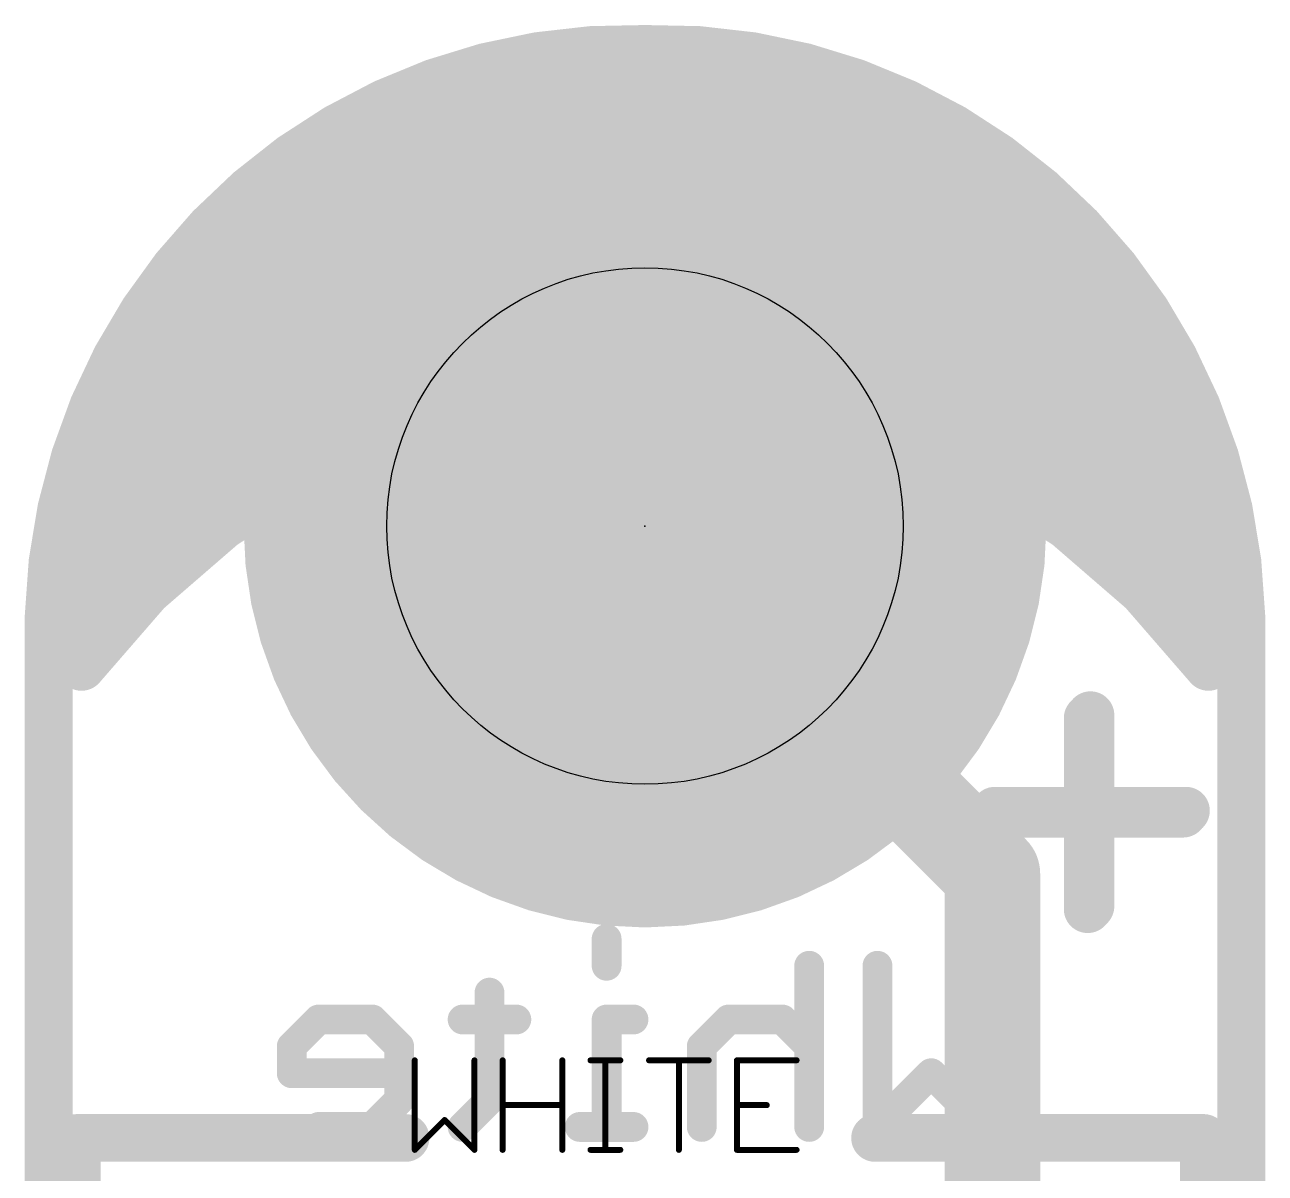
# Model space of a CAD drawing. Extents: x -10 to 102, y -14 to 18.
# Drawn here: x 33.93 to 39.22, y 7.28 to 12.17 of the extents above; entities that cross this region are included whole.
import ezdxf

# ---------------------------------------------------------------- set-up
doc = ezdxf.new("R2010")
doc.units = 0
for name, color, linetype in [('1', 12, 'CONTINUOUS'), ('16', 132, 'CONTINUOUS'), ('17', 110, 'CONTINUOUS'), ('20', 53, 'CONTINUOUS'), ('21', 41, 'CONTINUOUS'), ('22', 40, 'CONTINUOUS'), ('23', 53, 'CONTINUOUS'), ('27', 253, 'CONTINUOUS'), ('29', 40, 'CONTINUOUS'), ('30', 253, 'CONTINUOUS'), ('44', 253, 'CONTINUOUS')]:
    doc.layers.add(name, color=color, linetype=linetype)

# ---------------------------------------------------------------- blocks, each defined once
blk = doc.blocks.new('ROUNDP')
at = {"const_width": 0.5}
blk.add_lwpolyline([(0, -0.25, 1), (0, 0.25, 1), (0, -0.25)], format="xyb", dxfattribs=at)

msp = doc.modelspace()

# ---------------------------------------------------------------- linework, layer by layer
at = {"layer": '1'}
for points, const_width in [([(36.2137, 12.012), (35.8588, 11.9358)], 0.2032), ([(36.576, 12.033), (36.2137, 12.012)], 0.2032), ([(36.9383, 12.012), (36.576, 12.033)], 0.2032), ([(37.2932, 11.9358), (36.9383, 12.012)], 0.2032), ([(36.1057, 11.9888), (37.0463, 11.9888)], 0.2032), ([(35.8588, 11.9358), (35.5198, 11.8063)], 0.2032), ([(37.6322, 11.8063), (37.2932, 11.9358)], 0.2032), ([(35.5198, 11.8063), (35.2045, 11.6264)], 0.2032), ([(37.9475, 11.6264), (37.6322, 11.8063)], 0.2032), ([(35.4835, 11.7856), (37.6685, 11.7856)], 0.2032), ([(35.2045, 11.6264), (34.9204, 11.4005)], 0.2032), ([(35.1492, 11.5824), (38.0028, 11.5824)], 0.2032), ([(38.2316, 11.4005), (37.9475, 11.6264)], 0.2032), ([(34.9204, 11.4005), (34.6743, 11.1338)], 0.2032), ([(34.9008, 11.3792), (38.2512, 11.3792)], 0.2032), ([(38.4777, 11.1338), (38.2316, 11.4005)], 0.2032), ([(34.7132, 11.176), (38.4388, 11.176)], 0.2032), ([(34.6743, 11.1338), (34.4717, 10.8326)], 0.2032), ([(38.6803, 10.8326), (38.4777, 11.1338)], 0.2032), ([(34.566, 10.9728), (38.586, 10.9728)], 0.2032), ([(34.4717, 10.8326), (34.3177, 10.504)], 0.2032), ([(38.8343, 10.504), (38.6803, 10.8326)], 0.2032), ([(34.4422, 10.7696), (38.7098, 10.7696)], 0.2032), ([(35.9389, 10.5646), (36.3622, 10.6254)], 0.2032), ([(36.3622, 10.6254), (36.7898, 10.6254)], 0.2032), ([(36.7898, 10.6254), (37.2131, 10.5646)], 0.2032), ([(34.3469, 10.5664), (35.9516, 10.5664)], 0.2032), ([(35.5286, 10.4442), (35.9389, 10.5646)], 0.2032), ([(37.2004, 10.5664), (38.8051, 10.5664)], 0.2032), ([(37.2131, 10.5646), (37.6234, 10.4442)], 0.2032), ([(34.3177, 10.504), (34.2156, 10.1557)], 0.2032), ([(38.9364, 10.1557), (38.8343, 10.504)], 0.2032), ([(35.1395, 10.2667), (35.5286, 10.4442)], 0.2032), ([(37.6234, 10.4442), (38.0125, 10.2667)], 0.2032), ([(34.2764, 10.3632), (35.351, 10.3632)], 0.2032), ([(37.801, 10.3632), (38.8756, 10.3632)], 0.2032), ([(34.7797, 10.0357), (35.1395, 10.2667)], 0.2032), ([(38.0125, 10.2667), (38.3723, 10.0357)], 0.2032), ([(34.2156, 10.1557), (34.168, 9.7959)], 0.2032), ([(34.2169, 10.16), (34.9732, 10.16)], 0.2032), ([(38.1788, 10.16), (38.9351, 10.16)], 0.2032), ([(38.984, 9.7959), (38.9364, 10.1557)], 0.2032), ([(38.056, 8.553), (36.576, 10.033)], 0.4064), ([(34.4563, 9.7559), (34.7797, 10.0357)], 0.2032), ([(38.3723, 10.0357), (38.6957, 9.7559)], 0.2032), ([(34.1893, 9.9568), (34.6884, 9.9568)], 0.2032), ([(38.4636, 9.9568), (38.9627, 9.9568)], 0.2032), ([(34.168, 9.7959), (34.176, 9.433)], 0.2032), ([(38.976, 9.433), (38.984, 9.7959)], 0.2032), ([(34.169, 9.7536), (34.4543, 9.7536)], 0.2032), ([(34.176, 9.433), (34.4563, 9.7559)], 0.2032), ([(38.6957, 9.7559), (38.976, 9.433)], 0.2032), ([(38.6977, 9.7536), (38.983, 9.7536)], 0.2032), ([(34.1734, 9.5504), (34.2779, 9.5504)], 0.2032), ([(38.8741, 9.5504), (38.9786, 9.5504)], 0.2032), ([(38.056, 6.427), (38.056, 8.553)], 0.4064)]:
    msp.add_lwpolyline(points, dxfattribs=dict(at, const_width=const_width))
for points, const_width in [([(36.2107, 12.0627, 1), (36.2166, 11.9613)], 0.1016), ([(36.2243, 11.9623, 1), (36.203, 12.0616)], 0.1016), ([(36.5789, 12.0837, 1), (36.5731, 11.9823)], 0.1016), ([(36.5789, 11.9823, 1), (36.5731, 12.0837)], 0.1016), ([(36.949, 12.0616, 1), (36.9277, 11.9623)], 0.1016), ([(36.9354, 11.9613, 1), (36.9413, 12.0627)], 0.1016), ([(36.1057, 12.0396, 1), (36.1057, 11.938)], 0.1016), ([(37.0463, 11.938, 1), (37.0463, 12.0396)], 0.1016), ([(35.8481, 11.9855, 1), (35.8695, 11.8861)], 0.1016), ([(35.8769, 11.8883, 1), (35.8407, 11.9832)], 0.1016), ([(37.3113, 11.9832, 1), (37.2751, 11.8883)], 0.1016), ([(37.2825, 11.8861, 1), (37.3039, 11.9855)], 0.1016), ([(35.5016, 11.8537, 1), (35.5379, 11.7588)], 0.1016), ([(35.5449, 11.7621, 1), (35.4946, 11.8504)], 0.1016), ([(37.6574, 11.8504, 1), (37.6071, 11.7621)], 0.1016), ([(37.6141, 11.7588, 1), (37.6504, 11.8537)], 0.1016), ([(35.4835, 11.8364, 1), (35.4835, 11.7348)], 0.1016), ([(37.6685, 11.7348, 1), (37.6685, 11.8364)], 0.1016), ([(35.1492, 11.6332, 1), (35.1492, 11.5316)], 0.1016), ([(35.1793, 11.6705, 1), (35.2297, 11.5823)], 0.1016), ([(35.2361, 11.5867, 1), (35.1729, 11.6662)], 0.1016), ([(37.9791, 11.6662, 1), (37.9159, 11.5867)], 0.1016), ([(37.9223, 11.5823, 1), (37.9727, 11.6705)], 0.1016), ([(38.0028, 11.5316, 1), (38.0028, 11.6332)], 0.1016), ([(34.9008, 11.43, 1), (34.9008, 11.3284)], 0.1016), ([(34.8888, 11.4402, 1), (34.9521, 11.3607)], 0.1016), ([(34.9578, 11.366, 1), (34.8831, 11.4349)], 0.1016), ([(38.2689, 11.4349, 1), (38.1942, 11.366)], 0.1016), ([(38.1999, 11.3607, 1), (38.2632, 11.4402)], 0.1016), ([(38.2512, 11.3284, 1), (38.2512, 11.43)], 0.1016), ([(34.7132, 11.2268, 1), (34.7132, 11.1252)], 0.1016), ([(38.4388, 11.1252, 1), (38.4388, 11.2268)], 0.1016), ([(34.6369, 11.1683, 1), (34.7116, 11.0993)], 0.1016), ([(34.7164, 11.1054, 1), (34.6321, 11.1621)], 0.1016), ([(38.5199, 11.1621, 1), (38.4356, 11.1054)], 0.1016), ([(38.4404, 11.0993, 1), (38.5151, 11.1683)], 0.1016), ([(34.566, 11.0236, 1), (34.566, 10.922)], 0.1016), ([(38.586, 10.922, 1), (38.586, 11.0236)], 0.1016), ([(34.4296, 10.8609, 1), (34.5139, 10.8043)], 0.1016), ([(34.5177, 10.811, 1), (34.4257, 10.8542)], 0.1016), ([(38.7263, 10.8542, 1), (38.6343, 10.811)], 0.1016), ([(38.6381, 10.8043, 1), (38.7224, 10.8609)], 0.1016), ([(34.4422, 10.8204, 1), (34.4422, 10.7188)], 0.1016), ([(38.7098, 10.7188, 1), (38.7098, 10.8204)], 0.1016), ([(36.3622, 10.6762, 1), (36.3622, 10.5746)], 0.1016), ([(36.3694, 10.5751, 1), (36.355, 10.6757)], 0.1016), ([(36.797, 10.6757, 1), (36.7826, 10.5751)], 0.1016), ([(36.7898, 10.5746, 1), (36.7898, 10.6762)], 0.1016), ([(34.3469, 10.6172, 1), (34.3469, 10.5156)], 0.1016), ([(35.9317, 10.6149, 1), (35.9461, 10.5143)], 0.1016), ([(35.9532, 10.5158, 1), (35.9246, 10.6133)], 0.1016), ([(35.9516, 10.5156, 1), (35.9516, 10.6172)], 0.1016), ([(37.2004, 10.6172, 1), (37.2004, 10.5156)], 0.1016), ([(37.2274, 10.6133, 1), (37.1988, 10.5158)], 0.1016), ([(37.2059, 10.5143, 1), (37.2203, 10.6149)], 0.1016), ([(38.8051, 10.5156, 1), (38.8051, 10.6172)], 0.1016), ([(34.2717, 10.5255, 1), (34.3637, 10.4824)], 0.1016), ([(34.3664, 10.4897, 1), (34.2689, 10.5183)], 0.1016), ([(38.8831, 10.5183, 1), (38.7856, 10.4897)], 0.1016), ([(38.7883, 10.4824, 1), (38.8803, 10.5255)], 0.1016), ([(35.5143, 10.493, 1), (35.5429, 10.3955)], 0.1016), ([(35.5497, 10.398, 1), (35.5075, 10.4904)], 0.1016), ([(37.6445, 10.4904, 1), (37.6023, 10.398)], 0.1016), ([(37.6091, 10.3955, 1), (37.6377, 10.493)], 0.1016), ([(34.2764, 10.414, 1), (34.2764, 10.3124)], 0.1016), ([(35.351, 10.3124, 1), (35.351, 10.414)], 0.1016), ([(37.801, 10.414, 1), (37.801, 10.3124)], 0.1016), ([(38.8756, 10.3124, 1), (38.8756, 10.414)], 0.1016), ([(35.1185, 10.313, 1), (35.1606, 10.2205)], 0.1016), ([(35.167, 10.224, 1), (35.1121, 10.3095)], 0.1016), ([(38.0399, 10.3095, 1), (37.985, 10.224)], 0.1016), ([(37.9914, 10.2205, 1), (38.0335, 10.313)], 0.1016), ([(34.266, 10.149, 1), (34.1653, 10.1623)], 0.1016), ([(34.2169, 10.2108, 1), (34.2169, 10.1092)], 0.1016), ([(34.9732, 10.1092, 1), (34.9732, 10.2108)], 0.1016), ([(38.1788, 10.2108, 1), (38.1788, 10.1092)], 0.1016), ([(38.9867, 10.1623, 1), (38.886, 10.149)], 0.1016), ([(38.9351, 10.1092, 1), (38.9351, 10.2108)], 0.1016), ([(34.1669, 10.17, 1), (34.2644, 10.1414)], 0.1016), ([(36.6478, 10.1048, 1), (36.5042, 9.9612)], 0.2032), ([(38.8876, 10.1414, 1), (38.9851, 10.17)], 0.1016), ([(34.7522, 10.0785, 1), (34.8071, 9.993)], 0.1016), ([(34.8129, 9.9973, 1), (34.7464, 10.0742)], 0.1016), ([(38.4056, 10.0742, 1), (38.3391, 9.9973)], 0.1016), ([(38.3449, 9.993, 1), (38.3998, 10.0785)], 0.1016), ([(34.1893, 10.0076, 1), (34.1893, 9.906)], 0.1016), ([(34.6884, 9.906, 1), (34.6884, 10.0076)], 0.1016), ([(38.4636, 10.0076, 1), (38.4636, 9.906)], 0.1016), ([(38.9627, 9.906, 1), (38.9627, 10.0076)], 0.1016), ([(34.2188, 9.797, 1), (34.1172, 9.7947)], 0.1016), ([(39.0348, 9.7947, 1), (38.9332, 9.797)], 0.1016), ([(34.1177, 9.8025, 1), (34.2184, 9.7892)], 0.1016), ([(34.169, 9.8044, 1), (34.169, 9.7028)], 0.1016), ([(34.4231, 9.7944, 1), (34.4895, 9.7175)], 0.1016), ([(34.4947, 9.7226, 1), (34.4179, 9.7892)], 0.1016), ([(34.4543, 9.7028, 1), (34.4543, 9.8044)], 0.1016), ([(38.7341, 9.7892, 1), (38.6573, 9.7226)], 0.1016), ([(38.6977, 9.8044, 1), (38.6977, 9.7028)], 0.1016), ([(38.6625, 9.7175, 1), (38.7289, 9.7944)], 0.1016), ([(38.9336, 9.7892, 1), (39.0343, 9.8025)], 0.1016), ([(38.983, 9.7028, 1), (38.983, 9.8044)], 0.1016), ([(34.1734, 9.6012, 1), (34.1734, 9.4996)], 0.1016), ([(34.2779, 9.4996, 1), (34.2779, 9.6012)], 0.1016), ([(38.8741, 9.6012, 1), (38.8741, 9.4996)], 0.1016), ([(38.9786, 9.4996, 1), (38.9786, 9.6012)], 0.1016), ([(34.1376, 9.4663, 1), (34.2144, 9.3997)], 0.1016), ([(38.9376, 9.3997, 1), (39.0144, 9.4663)], 0.1016), ([(34.1252, 9.4319, 1), (34.2268, 9.4341)], 0.1016), ([(38.9252, 9.4341, 1), (39.0268, 9.4319)], 0.1016), ([(38.1576, 8.553, 1), (37.9544, 8.553)], 0.2032), ([(37.9842, 8.4812, 1), (38.1278, 8.6248)], 0.2032)]:
    msp.add_lwpolyline(points, format="xyb", dxfattribs=dict(at, const_width=const_width))
at = {"layer": '16', "const_width": 0.2032}
for points in [[(35.8588, 11.9358), (36.2137, 12.012)], [(36.2137, 12.012), (36.576, 12.033)], [(36.576, 12.033), (36.9383, 12.012)], [(36.9383, 12.012), (37.2932, 11.9358)], [(36.1057, 11.9888), (37.0463, 11.9888)], [(35.5198, 11.8063), (35.8588, 11.9358)], [(37.2932, 11.9358), (37.6322, 11.8063)], [(35.2045, 11.6264), (35.5198, 11.8063)], [(37.6322, 11.8063), (37.9475, 11.6264)], [(35.4835, 11.7856), (37.6685, 11.7856)], [(34.9204, 11.4005), (35.2045, 11.6264)], [(35.1492, 11.5824), (38.0028, 11.5824)], [(37.9475, 11.6264), (38.2316, 11.4005)], [(34.6743, 11.1338), (34.9204, 11.4005)], [(34.9008, 11.3792), (38.2512, 11.3792)], [(38.2316, 11.4005), (38.4777, 11.1338)], [(34.7132, 11.176), (38.4388, 11.176)], [(34.4717, 10.8326), (34.6743, 11.1338)], [(38.4777, 11.1338), (38.6803, 10.8326)], [(34.566, 10.9728), (38.586, 10.9728)], [(34.3177, 10.504), (34.4717, 10.8326)], [(38.6803, 10.8326), (38.8343, 10.504)], [(34.4422, 10.7696), (38.7098, 10.7696)], [(36.3622, 10.6254), (35.9389, 10.5646)], [(36.7898, 10.6254), (36.3622, 10.6254)], [(37.2131, 10.5646), (36.7898, 10.6254)], [(34.3469, 10.5664), (35.9516, 10.5664)], [(35.9389, 10.5646), (35.5286, 10.4442)], [(37.2004, 10.5664), (38.8051, 10.5664)], [(37.6234, 10.4442), (37.2131, 10.5646)], [(34.2156, 10.1557), (34.3177, 10.504)], [(38.8343, 10.504), (38.9364, 10.1557)], [(35.5286, 10.4442), (35.1395, 10.2667)], [(38.0125, 10.2667), (37.6234, 10.4442)], [(34.2764, 10.3632), (35.351, 10.3632)], [(37.801, 10.3632), (38.8756, 10.3632)], [(35.1395, 10.2667), (34.7797, 10.0357)], [(38.3723, 10.0357), (38.0125, 10.2667)], [(34.168, 9.7959), (34.2156, 10.1557)], [(34.2169, 10.16), (34.9733, 10.16)], [(38.1788, 10.16), (38.9351, 10.16)], [(38.9364, 10.1557), (38.984, 9.7959)], [(34.7797, 10.0357), (34.4563, 9.7559)], [(38.6957, 9.7559), (38.3723, 10.0357)], [(34.1893, 9.9568), (34.6884, 9.9568)], [(38.4636, 9.9568), (38.9627, 9.9568)], [(34.176, 9.433), (34.168, 9.7959)], [(38.984, 9.7959), (38.976, 9.433)], [(34.169, 9.7536), (34.4543, 9.7536)], [(34.4563, 9.7559), (34.176, 9.433)], [(38.976, 9.433), (38.6957, 9.7559)], [(38.6977, 9.7536), (38.983, 9.7536)], [(34.1734, 9.5504), (34.2779, 9.5504)], [(38.8741, 9.5504), (38.9786, 9.5504)]]:
    msp.add_lwpolyline(points, dxfattribs=at)
at = {"layer": '16', "const_width": 0.1016}
for points in [[(36.2107, 12.0627, 1), (36.2166, 11.9613)], [(36.2243, 11.9623, 1), (36.203, 12.0616)], [(36.5789, 12.0837, 1), (36.5731, 11.9823)], [(36.5789, 11.9823, 1), (36.5731, 12.0837)], [(36.949, 12.0616, 1), (36.9277, 11.9623)], [(36.9354, 11.9613, 1), (36.9413, 12.0627)], [(36.1057, 12.0396, 1), (36.1057, 11.938)], [(37.0463, 11.938, 1), (37.0463, 12.0396)], [(35.8481, 11.9855, 1), (35.8695, 11.8861)], [(35.8769, 11.8883, 1), (35.8407, 11.9832)], [(37.3113, 11.9832, 1), (37.2751, 11.8883)], [(37.2825, 11.8861, 1), (37.3039, 11.9855)], [(35.5016, 11.8537, 1), (35.5379, 11.7588)], [(35.5449, 11.7621, 1), (35.4946, 11.8504)], [(37.6574, 11.8504, 1), (37.6071, 11.7621)], [(37.6141, 11.7588, 1), (37.6504, 11.8537)], [(35.4835, 11.8364, 1), (35.4835, 11.7348)], [(37.6685, 11.7348, 1), (37.6685, 11.8364)], [(35.1492, 11.6332, 1), (35.1492, 11.5316)], [(35.1793, 11.6705, 1), (35.2297, 11.5823)], [(35.2361, 11.5867, 1), (35.1729, 11.6662)], [(37.9791, 11.6662, 1), (37.9159, 11.5867)], [(37.9223, 11.5823, 1), (37.9727, 11.6705)], [(38.0028, 11.5316, 1), (38.0028, 11.6332)], [(34.9008, 11.43, 1), (34.9008, 11.3284)], [(34.8888, 11.4402, 1), (34.9521, 11.3607)], [(34.9578, 11.366, 1), (34.8831, 11.4349)], [(38.2689, 11.4349, 1), (38.1942, 11.366)], [(38.1999, 11.3607, 1), (38.2632, 11.4402)], [(38.2512, 11.3284, 1), (38.2512, 11.43)], [(34.7132, 11.2268, 1), (34.7132, 11.1252)], [(38.4388, 11.1252, 1), (38.4388, 11.2268)], [(34.6369, 11.1683, 1), (34.7116, 11.0993)], [(34.7164, 11.1054, 1), (34.6321, 11.1621)], [(38.5199, 11.1621, 1), (38.4356, 11.1054)], [(38.4404, 11.0993, 1), (38.5151, 11.1683)], [(34.566, 11.0236, 1), (34.566, 10.922)], [(38.586, 10.922, 1), (38.586, 11.0236)], [(34.4296, 10.8609, 1), (34.5139, 10.8043)], [(34.5177, 10.811, 1), (34.4257, 10.8542)], [(38.7263, 10.8542, 1), (38.6343, 10.811)], [(38.6381, 10.8043, 1), (38.7224, 10.8609)], [(34.4422, 10.8204, 1), (34.4422, 10.7188)], [(38.7098, 10.7188, 1), (38.7098, 10.8204)], [(36.3622, 10.6762, 1), (36.3622, 10.5746)], [(36.3694, 10.5751, 1), (36.355, 10.6757)], [(36.797, 10.6757, 1), (36.7826, 10.5751)], [(36.7898, 10.5746, 1), (36.7898, 10.6762)], [(34.3469, 10.6172, 1), (34.3469, 10.5156)], [(35.9317, 10.6149, 1), (35.9461, 10.5143)], [(35.9532, 10.5158, 1), (35.9246, 10.6133)], [(35.9516, 10.5156, 1), (35.9516, 10.6172)], [(37.2004, 10.6172, 1), (37.2004, 10.5156)], [(37.2274, 10.6133, 1), (37.1988, 10.5158)], [(37.2059, 10.5143, 1), (37.2203, 10.6149)], [(38.8051, 10.5156, 1), (38.8051, 10.6172)], [(34.2717, 10.5255, 1), (34.3637, 10.4824)], [(34.3664, 10.4897, 1), (34.2689, 10.5183)], [(38.8831, 10.5183, 1), (38.7856, 10.4897)], [(38.7883, 10.4824, 1), (38.8803, 10.5255)], [(35.5143, 10.493, 1), (35.5429, 10.3955)], [(35.5497, 10.398, 1), (35.5075, 10.4904)], [(37.6445, 10.4904, 1), (37.6023, 10.398)], [(37.6091, 10.3955, 1), (37.6377, 10.493)], [(34.2764, 10.414, 1), (34.2764, 10.3124)], [(35.351, 10.3124, 1), (35.351, 10.414)], [(37.801, 10.414, 1), (37.801, 10.3124)], [(38.8756, 10.3124, 1), (38.8756, 10.414)], [(35.1185, 10.313, 1), (35.1606, 10.2205)], [(35.167, 10.224, 1), (35.1121, 10.3095)], [(38.0399, 10.3095, 1), (37.985, 10.224)], [(37.9914, 10.2205, 1), (38.0335, 10.313)], [(34.266, 10.149, 1), (34.1653, 10.1623)], [(34.2169, 10.2108, 1), (34.2169, 10.1092)], [(34.9733, 10.1092, 1), (34.9733, 10.2108)], [(38.1788, 10.2108, 1), (38.1788, 10.1092)], [(38.9867, 10.1623, 1), (38.886, 10.149)], [(38.9351, 10.1092, 1), (38.9351, 10.2108)], [(34.1669, 10.17, 1), (34.2644, 10.1414)], [(38.8876, 10.1414, 1), (38.9851, 10.17)], [(34.7522, 10.0785, 1), (34.8071, 9.993)], [(34.8129, 9.9973, 1), (34.7464, 10.0742)], [(38.4056, 10.0742, 1), (38.3391, 9.9973)], [(38.3449, 9.993, 1), (38.3998, 10.0785)], [(34.1893, 10.0076, 1), (34.1893, 9.906)], [(34.6884, 9.906, 1), (34.6884, 10.0076)], [(38.4636, 10.0076, 1), (38.4636, 9.906)], [(38.9627, 9.906, 1), (38.9627, 10.0076)], [(34.2188, 9.797, 1), (34.1172, 9.7947)], [(39.0348, 9.7947, 1), (38.9332, 9.797)], [(34.1177, 9.8025, 1), (34.2184, 9.7892)], [(34.169, 9.8044, 1), (34.169, 9.7028)], [(34.4231, 9.7944, 1), (34.4895, 9.7175)], [(34.4947, 9.7226, 1), (34.4179, 9.7892)], [(34.4543, 9.7028, 1), (34.4543, 9.8044)], [(38.7341, 9.7892, 1), (38.6573, 9.7226)], [(38.6977, 9.8044, 1), (38.6977, 9.7028)], [(38.6625, 9.7175, 1), (38.7289, 9.7944)], [(38.9336, 9.7892, 1), (39.0343, 9.8025)], [(38.983, 9.7028, 1), (38.983, 9.8044)], [(34.1734, 9.6012, 1), (34.1734, 9.4996)], [(34.2779, 9.4996, 1), (34.2779, 9.6012)], [(38.8741, 9.6012, 1), (38.8741, 9.4996)], [(38.9786, 9.4996, 1), (38.9786, 9.6012)], [(34.1376, 9.4663, 1), (34.2144, 9.3997)], [(38.9376, 9.3997, 1), (39.0144, 9.4663)], [(34.1252, 9.4319, 1), (34.2268, 9.4341)], [(38.9252, 9.4341, 1), (39.0268, 9.4319)]]:
    msp.add_lwpolyline(points, format="xyb", dxfattribs=at)
at = {"layer": '20'}
for points, const_width in [([(36.576, 12.065, 0.4144), (34.036, 9.652)], 0.2032), ([(39.116, 9.652, 0.4143), (36.576, 12.065)], 0.2032), ([(36.5747, 12.1158, 1), (36.5773, 12.0142)], 0.1016), ([(36.5747, 12.0142, 1), (36.5773, 12.1158)], 0.1016), ([(34.0868, 9.652, 1), (33.9852, 9.652)], 0.1016), ([(39.1668, 9.652, 1), (39.0652, 9.652)], 0.1016), ([(33.9852, 9.6533, 1), (34.0868, 9.6507)], 0.1016), ([(39.0652, 9.6507, 1), (39.1668, 9.6533)], 0.1016)]:
    msp.add_lwpolyline(points, format="xyb", dxfattribs=dict(at, const_width=const_width))
at = {"layer": '20', "const_width": 0.2032}
for points in [[(34.036, 1.778), (34.036, 9.652)], [(39.116, 9.652), (39.116, 1.778)]]:
    msp.add_lwpolyline(points, dxfattribs=at)
at = {"layer": '21', "const_width": 0.2032}
for points in [[(38.4734, 9.2274), (38.4734, 8.4139)], [(38.0666, 8.8207), (38.8801, 8.8207)], [(34.156, 5.427), (34.156, 7.427)], [(34.156, 7.427), (35.556, 7.427)], [(38.956, 7.427), (37.556, 7.427)], [(38.956, 5.427), (38.956, 7.427)]]:
    msp.add_lwpolyline(points, dxfattribs=at)
at = {"layer": '21', "const_width": 0.1016}
for points in [[(38.5242, 9.2274, 1), (38.4226, 9.2274)], [(38.0666, 8.8715, 1), (38.0666, 8.7699)], [(38.8801, 8.7699, 1), (38.8801, 8.8715)], [(38.4226, 8.4139, 1), (38.5242, 8.4139)], [(34.2068, 7.427, 1), (34.1052, 7.427)], [(34.156, 7.4778, 1), (34.156, 7.3762)], [(35.556, 7.3762, 1), (35.556, 7.4778)], [(37.556, 7.4778, 1), (37.556, 7.3762)], [(39.0068, 7.427, 1), (38.9052, 7.427)], [(38.956, 7.3762, 1), (38.956, 7.4778)]]:
    msp.add_lwpolyline(points, format="xyb", dxfattribs=at)
at = {"layer": '22'}
for points, const_width in [([(38.4616, 9.2147), (38.4616, 8.4012)], 0.2032), ([(38.8683, 8.808), (38.0549, 8.808)], 0.2032), ([(36.4126, 8.2747), (36.4126, 8.1603)], 0.127), ([(37.2754, 8.1603), (37.2754, 7.474)], 0.127), ([(37.5662, 7.474), (37.5662, 8.1603)], 0.127), ([(38.0238, 8.1603), (38.0238, 7.474)], 0.127), ([(35.9136, 8.0459), (35.9136, 7.5883)], 0.127), ([(35.1859, 7.9315), (35.0715, 7.8171)], 0.127), ([(35.4147, 7.9315), (35.1859, 7.9315)], 0.127), ([(35.5291, 7.8171), (35.4147, 7.9315)], 0.127), ([(36.028, 7.9315), (35.7992, 7.9315)], 0.127), ([(36.527, 7.9315), (36.4126, 7.9315)], 0.127), ([(36.4126, 7.9315), (36.4126, 7.474)], 0.127), ([(36.9322, 7.9315), (36.8178, 7.8171)], 0.127), ([(37.161, 7.9315), (36.9322, 7.9315)], 0.127), ([(37.2754, 7.8171), (37.161, 7.9315)], 0.127), ([(35.0715, 7.8171), (35.0715, 7.7027)], 0.127), ([(35.5291, 7.5883), (35.5291, 7.8171)], 0.127), ([(36.8178, 7.8171), (36.8178, 7.474)], 0.127), ([(35.0715, 7.7027), (35.5291, 7.7027)], 0.127), ([(37.795, 7.7027), (37.5662, 7.474)], 0.127), ([(38.0238, 7.474), (37.795, 7.7027)], 0.127), ([(35.4147, 7.474), (35.5291, 7.5883)], 0.127), ([(35.9136, 7.5883), (35.7992, 7.474)], 0.127), ([(35.1859, 7.474), (35.4147, 7.474)], 0.127), ([(36.527, 7.474), (36.2982, 7.474)], 0.127)]:
    msp.add_lwpolyline(points, dxfattribs=dict(at, const_width=const_width))
for points, const_width in [([(38.5124, 9.2147, 1), (38.4108, 9.2147)], 0.1016), ([(38.0549, 8.8588, 1), (38.0549, 8.7572)], 0.1016), ([(38.8683, 8.7572, 1), (38.8683, 8.8588)], 0.1016), ([(38.4108, 8.4012, 1), (38.5124, 8.4012)], 0.1016), ([(36.4443, 8.2747, 1), (36.3808, 8.2747)], 0.0635), ([(36.3808, 8.1603, 1), (36.4443, 8.1603)], 0.0635), ([(37.3071, 8.1603, 1), (37.2436, 8.1603)], 0.0635), ([(37.598, 8.1603, 1), (37.5345, 8.1603)], 0.0635), ([(38.0556, 8.1603, 1), (37.992, 8.1603)], 0.0635), ([(35.9454, 8.0459, 1), (35.8819, 8.0459)], 0.0635), ([(35.1859, 7.9633, 1), (35.1859, 7.8998)], 0.0635), ([(35.2083, 7.9091, 1), (35.1634, 7.954)], 0.0635), ([(35.4371, 7.954, 1), (35.3922, 7.9091)], 0.0635), ([(35.4147, 7.8998, 1), (35.4147, 7.9633)], 0.0635), ([(35.7992, 7.9633, 1), (35.7992, 7.8998)], 0.0635), ([(36.028, 7.8998, 1), (36.028, 7.9633)], 0.0635), ([(36.4443, 7.9315, 1), (36.3808, 7.9315)], 0.0635), ([(36.4126, 7.9633, 1), (36.4126, 7.8998)], 0.0635), ([(36.527, 7.8998, 1), (36.527, 7.9633)], 0.0635), ([(36.9322, 7.9633, 1), (36.9322, 7.8998)], 0.0635), ([(36.9546, 7.9091, 1), (36.9097, 7.954)], 0.0635), ([(37.1834, 7.954, 1), (37.1385, 7.9091)], 0.0635), ([(37.161, 7.8998, 1), (37.161, 7.9633)], 0.0635), ([(35.1032, 7.8171, 1), (35.0397, 7.8171)], 0.0635), ([(35.5608, 7.8171, 1), (35.4973, 7.8171)], 0.0635), ([(36.8495, 7.8171, 1), (36.786, 7.8171)], 0.0635), ([(35.049, 7.8396, 1), (35.0939, 7.7947)], 0.0635), ([(35.5066, 7.7947, 1), (35.5515, 7.8396)], 0.0635), ([(36.7953, 7.8396, 1), (36.8402, 7.7947)], 0.0635), ([(37.2529, 7.7947, 1), (37.2978, 7.8396)], 0.0635), ([(35.0397, 7.7027, 1), (35.1032, 7.7027)], 0.0635), ([(35.0715, 7.7345, 1), (35.0715, 7.671)], 0.0635), ([(35.5291, 7.671, 1), (35.5291, 7.7345)], 0.0635), ([(37.8175, 7.7252, 1), (37.7726, 7.6803)], 0.0635), ([(37.8175, 7.6803, 1), (37.7726, 7.7252)], 0.0635), ([(35.4973, 7.5883, 1), (35.5608, 7.5883)], 0.0635), ([(35.5515, 7.5659, 1), (35.5066, 7.6108)], 0.0635), ([(35.8819, 7.5883, 1), (35.9454, 7.5883)], 0.0635), ([(35.9361, 7.5659, 1), (35.8912, 7.6108)], 0.0635), ([(35.1859, 7.5057, 1), (35.1859, 7.4422)], 0.0635), ([(35.3922, 7.4964, 1), (35.4371, 7.4515)], 0.0635), ([(35.4147, 7.4422, 1), (35.4147, 7.5057)], 0.0635), ([(35.7768, 7.4964, 1), (35.8217, 7.4515)], 0.0635), ([(36.2982, 7.5057, 1), (36.2982, 7.4422)], 0.0635), ([(36.3808, 7.474, 1), (36.4443, 7.474)], 0.0635), ([(36.527, 7.4422, 1), (36.527, 7.5057)], 0.0635), ([(36.786, 7.474, 1), (36.8495, 7.474)], 0.0635), ([(37.2436, 7.474, 1), (37.3071, 7.474)], 0.0635), ([(37.5345, 7.474, 1), (37.598, 7.474)], 0.0635), ([(37.5438, 7.4964, 1), (37.5887, 7.4515)], 0.0635), ([(37.992, 7.474, 1), (38.0556, 7.474)], 0.0635), ([(38.0013, 7.4515, 1), (38.0463, 7.4964)], 0.0635)]:
    msp.add_lwpolyline(points, format="xyb", dxfattribs=dict(at, const_width=const_width))
at = {"layer": '23'}
msp.add_point((36.576, 10.033), dxfattribs=at)
at = {"layer": '27', "const_width": 0.0254}
for points in [[(35.5954, 7.7576), (35.5954, 7.3763)], [(35.8496, 7.3763), (35.8496, 7.7576)], [(35.9696, 7.3763), (35.9696, 7.7576)], [(36.2238, 7.7576), (36.2238, 7.3763)], [(36.3438, 7.7576), (36.4709, 7.7576)], [(36.4074, 7.3763), (36.4074, 7.7576)], [(36.5933, 7.7576), (36.8475, 7.7576)], [(36.7204, 7.3763), (36.7204, 7.7576)], [(37.2217, 7.7576), (36.9675, 7.7576)], [(36.9675, 7.7576), (36.9675, 7.3763)], [(35.9696, 7.567), (36.2238, 7.567)], [(36.9675, 7.567), (37.0946, 7.567)], [(35.5954, 7.3763), (35.7225, 7.5034)], [(35.7225, 7.5034), (35.8496, 7.3763)], [(36.3438, 7.3763), (36.4709, 7.3763)], [(36.9675, 7.3763), (37.2217, 7.3763)]]:
    msp.add_lwpolyline(points, dxfattribs=at)
at = {"layer": '27', "const_width": 0.0127}
for points in [[(35.6017, 7.7576, 1), (35.589, 7.7576)], [(35.856, 7.7576, 1), (35.8433, 7.7576)], [(35.976, 7.7576, 1), (35.9633, 7.7576)], [(36.2302, 7.7576, 1), (36.2175, 7.7576)], [(36.3438, 7.764, 1), (36.3438, 7.7513)], [(36.4137, 7.7576, 1), (36.401, 7.7576)], [(36.4709, 7.7513, 1), (36.4709, 7.764)], [(36.5933, 7.764, 1), (36.5933, 7.7513)], [(36.7267, 7.7576, 1), (36.714, 7.7576)], [(36.8475, 7.7513, 1), (36.8475, 7.764)], [(36.9675, 7.764, 1), (36.9675, 7.7513)], [(36.9738, 7.7576, 1), (36.9611, 7.7576)], [(37.2217, 7.7513, 1), (37.2217, 7.764)], [(35.9696, 7.5733, 1), (35.9696, 7.5606)], [(36.2238, 7.5606, 1), (36.2238, 7.5733)], [(36.9675, 7.5733, 1), (36.9675, 7.5606)], [(37.0946, 7.5606, 1), (37.0946, 7.5733)], [(35.727, 7.5079, 1), (35.718, 7.4989)], [(35.727, 7.4989, 1), (35.718, 7.5079)], [(35.5909, 7.3808, 1), (35.5999, 7.3718)], [(35.589, 7.3763, 1), (35.6017, 7.3763)], [(35.8433, 7.3763, 1), (35.856, 7.3763)], [(35.8451, 7.3718, 1), (35.8541, 7.3808)], [(35.9633, 7.3763, 1), (35.976, 7.3763)], [(36.2175, 7.3763, 1), (36.2302, 7.3763)], [(36.3438, 7.3827, 1), (36.3438, 7.37)], [(36.401, 7.3763, 1), (36.4137, 7.3763)], [(36.4709, 7.37, 1), (36.4709, 7.3827)], [(36.714, 7.3763, 1), (36.7267, 7.3763)], [(36.9675, 7.3827, 1), (36.9675, 7.37)], [(36.9611, 7.3763, 1), (36.9738, 7.3763)], [(37.2217, 7.37, 1), (37.2217, 7.3827)]]:
    msp.add_lwpolyline(points, format="xyb", dxfattribs=at)
at = {"layer": '29', "const_width": 0.2032}
for points in [[(36.2137, 12.012), (35.8588, 11.9358)], [(36.576, 12.033), (36.2137, 12.012)], [(36.9383, 12.012), (36.576, 12.033)], [(37.2932, 11.9358), (36.9383, 12.012)], [(36.1057, 11.9888), (37.0463, 11.9888)], [(35.8588, 11.9358), (35.5198, 11.8063)], [(37.6322, 11.8063), (37.2932, 11.9358)], [(35.5198, 11.8063), (35.2045, 11.6264)], [(37.9475, 11.6264), (37.6322, 11.8063)], [(35.4835, 11.7856), (37.6685, 11.7856)], [(35.2045, 11.6264), (34.9204, 11.4005)], [(35.1492, 11.5824), (38.0028, 11.5824)], [(38.2316, 11.4005), (37.9475, 11.6264)], [(34.9204, 11.4005), (34.6743, 11.1338)], [(34.9008, 11.3792), (38.2512, 11.3792)], [(38.4777, 11.1338), (38.2316, 11.4005)], [(34.7132, 11.176), (38.4388, 11.176)], [(34.6743, 11.1338), (34.4717, 10.8326)], [(38.6803, 10.8326), (38.4777, 11.1338)], [(34.566, 10.9728), (38.586, 10.9728)], [(34.4717, 10.8326), (34.3177, 10.504)], [(38.8343, 10.504), (38.6803, 10.8326)], [(34.4422, 10.7696), (38.7098, 10.7696)], [(35.9389, 10.5646), (36.3622, 10.6254)], [(36.3622, 10.6254), (36.7898, 10.6254)], [(36.7898, 10.6254), (37.2131, 10.5646)], [(34.3469, 10.5664), (35.9516, 10.5664)], [(35.5286, 10.4442), (35.9389, 10.5646)], [(37.2004, 10.5664), (38.8051, 10.5664)], [(37.2131, 10.5646), (37.6234, 10.4442)], [(34.3177, 10.504), (34.2156, 10.1557)], [(38.9364, 10.1557), (38.8343, 10.504)], [(35.1395, 10.2667), (35.5286, 10.4442)], [(37.6234, 10.4442), (38.0125, 10.2667)], [(34.2764, 10.3632), (35.351, 10.3632)], [(37.801, 10.3632), (38.8756, 10.3632)], [(34.7797, 10.0357), (35.1395, 10.2667)], [(38.0125, 10.2667), (38.3723, 10.0357)], [(34.2156, 10.1557), (34.168, 9.7959)], [(34.2169, 10.16), (34.9732, 10.16)], [(38.1788, 10.16), (38.9351, 10.16)], [(38.984, 9.7959), (38.9364, 10.1557)], [(34.4563, 9.7559), (34.7797, 10.0357)], [(38.3723, 10.0357), (38.6957, 9.7559)], [(34.1893, 9.9568), (34.6884, 9.9568)], [(38.4636, 9.9568), (38.9627, 9.9568)], [(34.168, 9.7959), (34.176, 9.433)], [(38.976, 9.433), (38.984, 9.7959)], [(34.169, 9.7536), (34.4543, 9.7536)], [(34.176, 9.433), (34.4563, 9.7559)], [(38.6957, 9.7559), (38.976, 9.433)], [(38.6977, 9.7536), (38.983, 9.7536)], [(34.1734, 9.5504), (34.2779, 9.5504)], [(38.8741, 9.5504), (38.9786, 9.5504)]]:
    msp.add_lwpolyline(points, dxfattribs=at)
at = {"layer": '29', "const_width": 0.1016}
for points in [[(36.2107, 12.0627, 1), (36.2166, 11.9613)], [(36.2243, 11.9623, 1), (36.203, 12.0616)], [(36.5789, 12.0837, 1), (36.5731, 11.9823)], [(36.5789, 11.9823, 1), (36.5731, 12.0837)], [(36.949, 12.0616, 1), (36.9277, 11.9623)], [(36.9354, 11.9613, 1), (36.9413, 12.0627)], [(36.1057, 12.0396, 1), (36.1057, 11.938)], [(37.0463, 11.938, 1), (37.0463, 12.0396)], [(35.8481, 11.9855, 1), (35.8695, 11.8861)], [(35.8769, 11.8883, 1), (35.8407, 11.9832)], [(37.3113, 11.9832, 1), (37.2751, 11.8883)], [(37.2825, 11.8861, 1), (37.3039, 11.9855)], [(35.5016, 11.8537, 1), (35.5379, 11.7588)], [(35.5449, 11.7621, 1), (35.4946, 11.8504)], [(37.6574, 11.8504, 1), (37.6071, 11.7621)], [(37.6141, 11.7588, 1), (37.6504, 11.8537)], [(35.4835, 11.8364, 1), (35.4835, 11.7348)], [(37.6685, 11.7348, 1), (37.6685, 11.8364)], [(35.1492, 11.6332, 1), (35.1492, 11.5316)], [(35.1793, 11.6705, 1), (35.2297, 11.5823)], [(35.2361, 11.5867, 1), (35.1729, 11.6662)], [(37.9791, 11.6662, 1), (37.9159, 11.5867)], [(37.9223, 11.5823, 1), (37.9727, 11.6705)], [(38.0028, 11.5316, 1), (38.0028, 11.6332)], [(34.9008, 11.43, 1), (34.9008, 11.3284)], [(34.8888, 11.4402, 1), (34.9521, 11.3607)], [(34.9578, 11.366, 1), (34.8831, 11.4349)], [(38.2689, 11.4349, 1), (38.1942, 11.366)], [(38.1999, 11.3607, 1), (38.2632, 11.4402)], [(38.2512, 11.3284, 1), (38.2512, 11.43)], [(34.7132, 11.2268, 1), (34.7132, 11.1252)], [(38.4388, 11.1252, 1), (38.4388, 11.2268)], [(34.6369, 11.1683, 1), (34.7116, 11.0993)], [(34.7164, 11.1054, 1), (34.6321, 11.1621)], [(38.5199, 11.1621, 1), (38.4356, 11.1054)], [(38.4404, 11.0993, 1), (38.5151, 11.1683)], [(34.566, 11.0236, 1), (34.566, 10.922)], [(38.586, 10.922, 1), (38.586, 11.0236)], [(34.4296, 10.8609, 1), (34.5139, 10.8043)], [(34.5177, 10.811, 1), (34.4257, 10.8542)], [(38.7263, 10.8542, 1), (38.6343, 10.811)], [(38.6381, 10.8043, 1), (38.7224, 10.8609)], [(34.4422, 10.8204, 1), (34.4422, 10.7188)], [(38.7098, 10.7188, 1), (38.7098, 10.8204)], [(36.3622, 10.6762, 1), (36.3622, 10.5746)], [(36.3694, 10.5751, 1), (36.355, 10.6757)], [(36.797, 10.6757, 1), (36.7826, 10.5751)], [(36.7898, 10.5746, 1), (36.7898, 10.6762)], [(34.3469, 10.6172, 1), (34.3469, 10.5156)], [(35.9317, 10.6149, 1), (35.9461, 10.5143)], [(35.9532, 10.5158, 1), (35.9246, 10.6133)], [(35.9516, 10.5156, 1), (35.9516, 10.6172)], [(37.2004, 10.6172, 1), (37.2004, 10.5156)], [(37.2274, 10.6133, 1), (37.1988, 10.5158)], [(37.2059, 10.5143, 1), (37.2203, 10.6149)], [(38.8051, 10.5156, 1), (38.8051, 10.6172)], [(34.2717, 10.5255, 1), (34.3637, 10.4824)], [(34.3664, 10.4897, 1), (34.2689, 10.5183)], [(38.8831, 10.5183, 1), (38.7856, 10.4897)], [(38.7883, 10.4824, 1), (38.8803, 10.5255)], [(35.5143, 10.493, 1), (35.5429, 10.3955)], [(35.5497, 10.398, 1), (35.5075, 10.4904)], [(37.6445, 10.4904, 1), (37.6023, 10.398)], [(37.6091, 10.3955, 1), (37.6377, 10.493)], [(34.2764, 10.414, 1), (34.2764, 10.3124)], [(35.351, 10.3124, 1), (35.351, 10.414)], [(37.801, 10.414, 1), (37.801, 10.3124)], [(38.8756, 10.3124, 1), (38.8756, 10.414)], [(35.1185, 10.313, 1), (35.1606, 10.2205)], [(35.167, 10.224, 1), (35.1121, 10.3095)], [(38.0399, 10.3095, 1), (37.985, 10.224)], [(37.9914, 10.2205, 1), (38.0335, 10.313)], [(34.266, 10.149, 1), (34.1653, 10.1623)], [(34.2169, 10.2108, 1), (34.2169, 10.1092)], [(34.9732, 10.1092, 1), (34.9732, 10.2108)], [(38.1788, 10.2108, 1), (38.1788, 10.1092)], [(38.9867, 10.1623, 1), (38.886, 10.149)], [(38.9351, 10.1092, 1), (38.9351, 10.2108)], [(34.1669, 10.17, 1), (34.2644, 10.1414)], [(38.8876, 10.1414, 1), (38.9851, 10.17)], [(34.7522, 10.0785, 1), (34.8071, 9.993)], [(34.8129, 9.9973, 1), (34.7464, 10.0742)], [(38.4056, 10.0742, 1), (38.3391, 9.9973)], [(38.3449, 9.993, 1), (38.3998, 10.0785)], [(34.1893, 10.0076, 1), (34.1893, 9.906)], [(34.6884, 9.906, 1), (34.6884, 10.0076)], [(38.4636, 10.0076, 1), (38.4636, 9.906)], [(38.9627, 9.906, 1), (38.9627, 10.0076)], [(34.2188, 9.797, 1), (34.1172, 9.7947)], [(39.0348, 9.7947, 1), (38.9332, 9.797)], [(34.1177, 9.8025, 1), (34.2184, 9.7892)], [(34.169, 9.8044, 1), (34.169, 9.7028)], [(34.4231, 9.7944, 1), (34.4895, 9.7175)], [(34.4947, 9.7226, 1), (34.4179, 9.7892)], [(34.4543, 9.7028, 1), (34.4543, 9.8044)], [(38.7341, 9.7892, 1), (38.6573, 9.7226)], [(38.6977, 9.8044, 1), (38.6977, 9.7028)], [(38.6625, 9.7175, 1), (38.7289, 9.7944)], [(38.9336, 9.7892, 1), (39.0343, 9.8025)], [(38.983, 9.7028, 1), (38.983, 9.8044)], [(34.1734, 9.6012, 1), (34.1734, 9.4996)], [(34.2779, 9.4996, 1), (34.2779, 9.6012)], [(38.8741, 9.6012, 1), (38.8741, 9.4996)], [(38.9786, 9.4996, 1), (38.9786, 9.6012)], [(34.1376, 9.4663, 1), (34.2144, 9.3997)], [(38.9376, 9.3997, 1), (39.0144, 9.4663)], [(34.1252, 9.4319, 1), (34.2268, 9.4341)], [(38.9252, 9.4341, 1), (39.0268, 9.4319)]]:
    msp.add_lwpolyline(points, format="xyb", dxfattribs=at)
at = {"layer": '30', "const_width": 0.2032}
for points in [[(35.8588, 11.9358), (36.2137, 12.012)], [(36.2137, 12.012), (36.576, 12.033)], [(36.576, 12.033), (36.9383, 12.012)], [(36.9383, 12.012), (37.2932, 11.9358)], [(36.1057, 11.9888), (37.0463, 11.9888)], [(35.5198, 11.8063), (35.8588, 11.9358)], [(37.2932, 11.9358), (37.6322, 11.8063)], [(35.2045, 11.6264), (35.5198, 11.8063)], [(37.6322, 11.8063), (37.9475, 11.6264)], [(35.4835, 11.7856), (37.6685, 11.7856)], [(34.9204, 11.4005), (35.2045, 11.6264)], [(35.1492, 11.5824), (38.0028, 11.5824)], [(37.9475, 11.6264), (38.2316, 11.4005)], [(34.6743, 11.1338), (34.9204, 11.4005)], [(34.9008, 11.3792), (38.2512, 11.3792)], [(38.2316, 11.4005), (38.4777, 11.1338)], [(34.7132, 11.176), (38.4388, 11.176)], [(34.4717, 10.8326), (34.6743, 11.1338)], [(38.4777, 11.1338), (38.6803, 10.8326)], [(34.566, 10.9728), (38.586, 10.9728)], [(34.3177, 10.504), (34.4717, 10.8326)], [(38.6803, 10.8326), (38.8343, 10.504)], [(34.4422, 10.7696), (38.7098, 10.7696)], [(36.3622, 10.6254), (35.9389, 10.5646)], [(36.7898, 10.6254), (36.3622, 10.6254)], [(37.2131, 10.5646), (36.7898, 10.6254)], [(34.3469, 10.5664), (35.9516, 10.5664)], [(35.9389, 10.5646), (35.5286, 10.4442)], [(37.2004, 10.5664), (38.8051, 10.5664)], [(37.6234, 10.4442), (37.2131, 10.5646)], [(34.2156, 10.1557), (34.3177, 10.504)], [(38.8343, 10.504), (38.9364, 10.1557)], [(35.5286, 10.4442), (35.1395, 10.2667)], [(38.0125, 10.2667), (37.6234, 10.4442)], [(34.2764, 10.3632), (35.351, 10.3632)], [(37.801, 10.3632), (38.8756, 10.3632)], [(35.1395, 10.2667), (34.7797, 10.0357)], [(38.3723, 10.0357), (38.0125, 10.2667)], [(34.168, 9.7959), (34.2156, 10.1557)], [(34.2169, 10.16), (34.9733, 10.16)], [(38.1788, 10.16), (38.9351, 10.16)], [(38.9364, 10.1557), (38.984, 9.7959)], [(34.7797, 10.0357), (34.4563, 9.7559)], [(38.6957, 9.7559), (38.3723, 10.0357)], [(34.1893, 9.9568), (34.6884, 9.9568)], [(38.4636, 9.9568), (38.9627, 9.9568)], [(34.176, 9.433), (34.168, 9.7959)], [(38.984, 9.7959), (38.976, 9.433)], [(34.169, 9.7536), (34.4543, 9.7536)], [(34.4563, 9.7559), (34.176, 9.433)], [(38.976, 9.433), (38.6957, 9.7559)], [(38.6977, 9.7536), (38.983, 9.7536)], [(34.1734, 9.5504), (34.2779, 9.5504)], [(38.8741, 9.5504), (38.9786, 9.5504)]]:
    msp.add_lwpolyline(points, dxfattribs=at)
at = {"layer": '30', "const_width": 0.1016}
for points in [[(36.2107, 12.0627, 1), (36.2166, 11.9613)], [(36.2243, 11.9623, 1), (36.203, 12.0616)], [(36.5789, 12.0837, 1), (36.5731, 11.9823)], [(36.5789, 11.9823, 1), (36.5731, 12.0837)], [(36.949, 12.0616, 1), (36.9277, 11.9623)], [(36.9354, 11.9613, 1), (36.9413, 12.0627)], [(36.1057, 12.0396, 1), (36.1057, 11.938)], [(37.0463, 11.938, 1), (37.0463, 12.0396)], [(35.8481, 11.9855, 1), (35.8695, 11.8861)], [(35.8769, 11.8883, 1), (35.8407, 11.9832)], [(37.3113, 11.9832, 1), (37.2751, 11.8883)], [(37.2825, 11.8861, 1), (37.3039, 11.9855)], [(35.5016, 11.8537, 1), (35.5379, 11.7588)], [(35.5449, 11.7621, 1), (35.4946, 11.8504)], [(37.6574, 11.8504, 1), (37.6071, 11.7621)], [(37.6141, 11.7588, 1), (37.6504, 11.8537)], [(35.4835, 11.8364, 1), (35.4835, 11.7348)], [(37.6685, 11.7348, 1), (37.6685, 11.8364)], [(35.1492, 11.6332, 1), (35.1492, 11.5316)], [(35.1793, 11.6705, 1), (35.2297, 11.5823)], [(35.2361, 11.5867, 1), (35.1729, 11.6662)], [(37.9791, 11.6662, 1), (37.9159, 11.5867)], [(37.9223, 11.5823, 1), (37.9727, 11.6705)], [(38.0028, 11.5316, 1), (38.0028, 11.6332)], [(34.9008, 11.43, 1), (34.9008, 11.3284)], [(34.8888, 11.4402, 1), (34.9521, 11.3607)], [(34.9578, 11.366, 1), (34.8831, 11.4349)], [(38.2689, 11.4349, 1), (38.1942, 11.366)], [(38.1999, 11.3607, 1), (38.2632, 11.4402)], [(38.2512, 11.3284, 1), (38.2512, 11.43)], [(34.7132, 11.2268, 1), (34.7132, 11.1252)], [(38.4388, 11.1252, 1), (38.4388, 11.2268)], [(34.6369, 11.1683, 1), (34.7116, 11.0993)], [(34.7164, 11.1054, 1), (34.6321, 11.1621)], [(38.5199, 11.1621, 1), (38.4356, 11.1054)], [(38.4404, 11.0993, 1), (38.5151, 11.1683)], [(34.566, 11.0236, 1), (34.566, 10.922)], [(38.586, 10.922, 1), (38.586, 11.0236)], [(34.4296, 10.8609, 1), (34.5139, 10.8043)], [(34.5177, 10.811, 1), (34.4257, 10.8542)], [(38.7263, 10.8542, 1), (38.6343, 10.811)], [(38.6381, 10.8043, 1), (38.7224, 10.8609)], [(34.4422, 10.8204, 1), (34.4422, 10.7188)], [(38.7098, 10.7188, 1), (38.7098, 10.8204)], [(36.3622, 10.6762, 1), (36.3622, 10.5746)], [(36.3694, 10.5751, 1), (36.355, 10.6757)], [(36.797, 10.6757, 1), (36.7826, 10.5751)], [(36.7898, 10.5746, 1), (36.7898, 10.6762)], [(34.3469, 10.6172, 1), (34.3469, 10.5156)], [(35.9317, 10.6149, 1), (35.9461, 10.5143)], [(35.9532, 10.5158, 1), (35.9246, 10.6133)], [(35.9516, 10.5156, 1), (35.9516, 10.6172)], [(37.2004, 10.6172, 1), (37.2004, 10.5156)], [(37.2274, 10.6133, 1), (37.1988, 10.5158)], [(37.2059, 10.5143, 1), (37.2203, 10.6149)], [(38.8051, 10.5156, 1), (38.8051, 10.6172)], [(34.2717, 10.5255, 1), (34.3637, 10.4824)], [(34.3664, 10.4897, 1), (34.2689, 10.5183)], [(38.8831, 10.5183, 1), (38.7856, 10.4897)], [(38.7883, 10.4824, 1), (38.8803, 10.5255)], [(35.5143, 10.493, 1), (35.5429, 10.3955)], [(35.5497, 10.398, 1), (35.5075, 10.4904)], [(37.6445, 10.4904, 1), (37.6023, 10.398)], [(37.6091, 10.3955, 1), (37.6377, 10.493)], [(34.2764, 10.414, 1), (34.2764, 10.3124)], [(35.351, 10.3124, 1), (35.351, 10.414)], [(37.801, 10.414, 1), (37.801, 10.3124)], [(38.8756, 10.3124, 1), (38.8756, 10.414)], [(35.1185, 10.313, 1), (35.1606, 10.2205)], [(35.167, 10.224, 1), (35.1121, 10.3095)], [(38.0399, 10.3095, 1), (37.985, 10.224)], [(37.9914, 10.2205, 1), (38.0335, 10.313)], [(34.266, 10.149, 1), (34.1653, 10.1623)], [(34.2169, 10.2108, 1), (34.2169, 10.1092)], [(34.9733, 10.1092, 1), (34.9733, 10.2108)], [(38.1788, 10.2108, 1), (38.1788, 10.1092)], [(38.9867, 10.1623, 1), (38.886, 10.149)], [(38.9351, 10.1092, 1), (38.9351, 10.2108)], [(34.1669, 10.17, 1), (34.2644, 10.1414)], [(38.8876, 10.1414, 1), (38.9851, 10.17)], [(34.7522, 10.0785, 1), (34.8071, 9.993)], [(34.8129, 9.9973, 1), (34.7464, 10.0742)], [(38.4056, 10.0742, 1), (38.3391, 9.9973)], [(38.3449, 9.993, 1), (38.3998, 10.0785)], [(34.1893, 10.0076, 1), (34.1893, 9.906)], [(34.6884, 9.906, 1), (34.6884, 10.0076)], [(38.4636, 10.0076, 1), (38.4636, 9.906)], [(38.9627, 9.906, 1), (38.9627, 10.0076)], [(34.2188, 9.797, 1), (34.1172, 9.7947)], [(39.0348, 9.7947, 1), (38.9332, 9.797)], [(34.1177, 9.8025, 1), (34.2184, 9.7892)], [(34.169, 9.8044, 1), (34.169, 9.7028)], [(34.4231, 9.7944, 1), (34.4895, 9.7175)], [(34.4947, 9.7226, 1), (34.4179, 9.7892)], [(34.4543, 9.7028, 1), (34.4543, 9.8044)], [(38.7341, 9.7892, 1), (38.6573, 9.7226)], [(38.6977, 9.8044, 1), (38.6977, 9.7028)], [(38.6625, 9.7175, 1), (38.7289, 9.7944)], [(38.9336, 9.7892, 1), (39.0343, 9.8025)], [(38.983, 9.7028, 1), (38.983, 9.8044)], [(34.1734, 9.6012, 1), (34.1734, 9.4996)], [(34.2779, 9.4996, 1), (34.2779, 9.6012)], [(38.8741, 9.6012, 1), (38.8741, 9.4996)], [(38.9786, 9.4996, 1), (38.9786, 9.6012)], [(34.1376, 9.4663, 1), (34.2144, 9.3997)], [(38.9376, 9.3997, 1), (39.0144, 9.4663)], [(34.1252, 9.4319, 1), (34.2268, 9.4341)], [(38.9252, 9.4341, 1), (39.0268, 9.4319)]]:
    msp.add_lwpolyline(points, format="xyb", dxfattribs=at)
at = {"layer": '44'}
msp.add_circle((36.576, 10.033), 1.1, dxfattribs=at)

# ---------------------------------------------------------------- block references
at = {"layer": '17', "xscale": 3.216, "yscale": 3.216, "rotation": 270}
msp.add_blockref('ROUNDP', (36.576, 10.033), dxfattribs=at)
msp.add_blockref('ROUNDP', (36.576, 10.033), dxfattribs=at)
at = {"layer": '29', "xscale": 3.4192, "yscale": 3.4192, "rotation": 270}
msp.add_blockref('ROUNDP', (36.576, 10.033), dxfattribs=at)
at = {"layer": '30', "xscale": 3.4192, "yscale": 3.4192, "rotation": 270}
msp.add_blockref('ROUNDP', (36.576, 10.033), dxfattribs=at)

doc.saveas('drawing.dxf')
